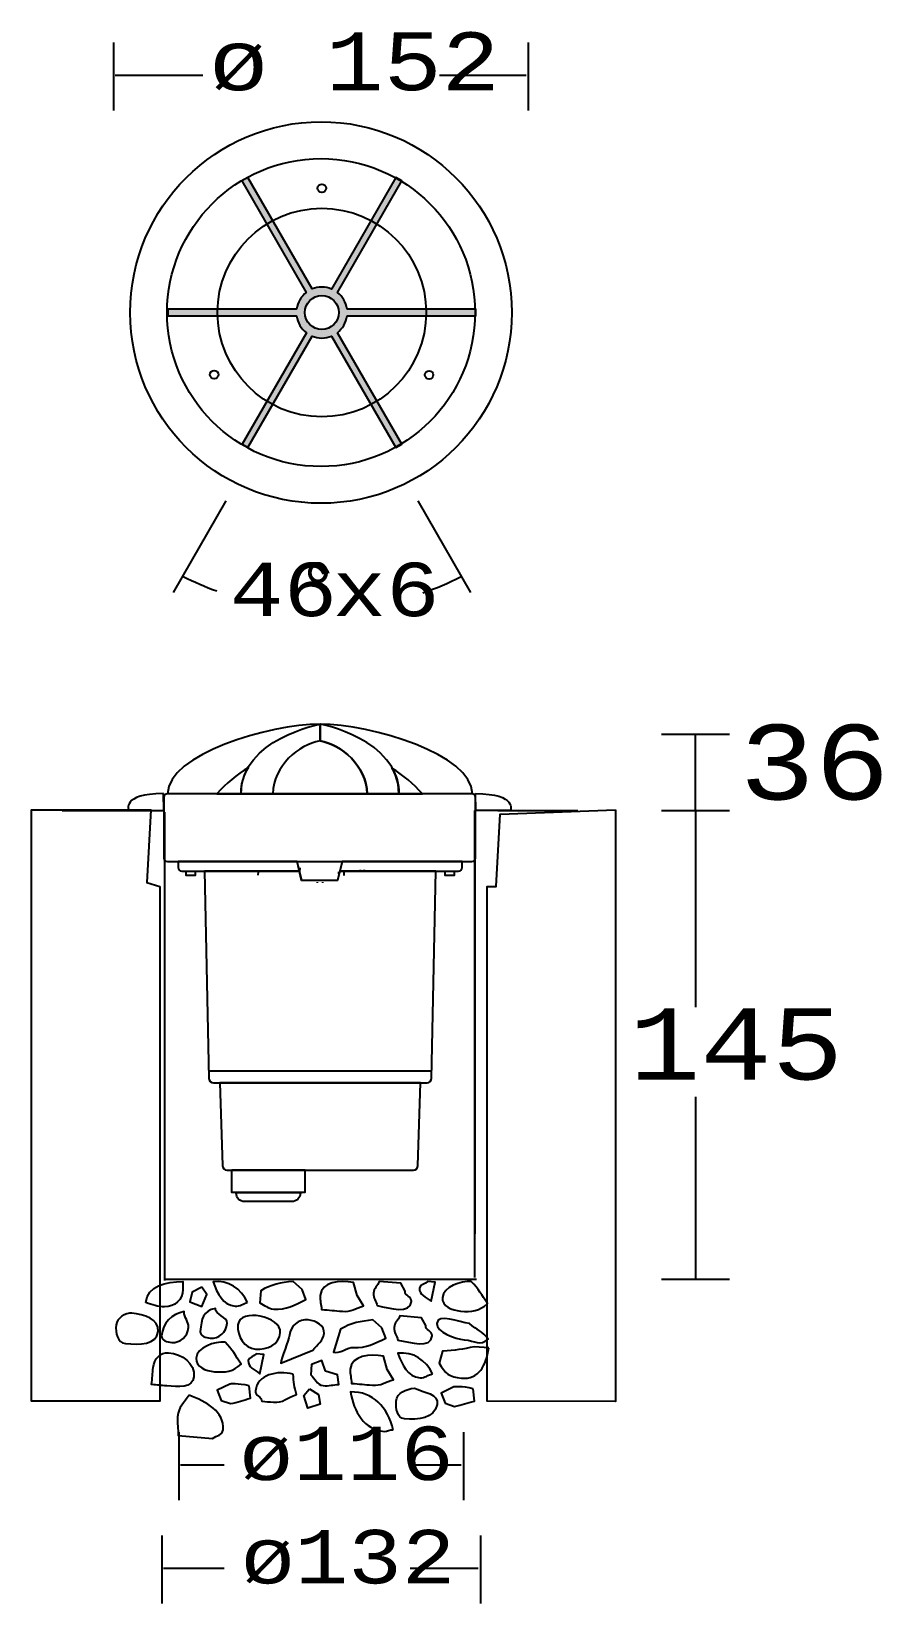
# Model space of a CAD drawing. Extents: x 28 to 147, y 38 to 258.
import ezdxf

# ---------------------------------------------------------------- set-up
doc = ezdxf.new("R2010")
doc.units = 0
doc.layers.add('LIVELLO_1', color=160, linetype='Continuous')
doc.styles.add('STD', font='txt')

# ---------------------------------------------------------------- blocks, each defined once
blk = doc.blocks.new('AI9-BLK5')
at = {"layer": 'LIVELLO_1', "color": 7}
for points in [[(-14.05, 10.02), (-15.4, 9.34), (-15.73, 7.98), (-14.05, 7.3), (-13.37, 9)], [(0.97, -4.17), (2.26, -4.96), (2.48, -6.34), (0.74, -6.87), (0.21, -5.12)]]:
    blk.add_lwpolyline(points, close=True, dxfattribs=at)
for points, knots in [([(-7.66, 7.89), (-8.27, 7.78), (-8.73, 7.31), (-9.41, 7.36), (-11.17, 7.52), (-11.88, 9.12), (-12.49, 10.79), (-10.36, 11.03), (-8.6, 9.85), (-7.66, 7.89)], [0, 0, 0, 0, 1, 1, 1, 2, 2, 2, 3, 3, 3, 3]), ([(7.65, 8.85), (7.65, 8.85), (8.55, 7.41), (8.55, 7.41), (7.42, 7.08), (6.78, 6.54), (5.6, 6.65), (4.42, 6.75), (3.84, 6.8), (2.66, 6.91), (2.64, 7.67), (2.43, 8.12), (2.49, 8.88), (2.66, 10.83), (5.22, 11.03), (7.14, 10.69), (7.14, 10.69), (7.65, 8.85), (7.65, 8.85)], [0, 0, 0, 0, 1, 1, 1, 2, 2, 2, 3, 3, 3, 4, 4, 4, 5, 5, 5, 6, 6, 6, 6]), ([(-21.91, 7.86), (-20.93, 7.56), (-20.29, 7.27), (-19.26, 7.27), (-17.88, 7.27), (-16.71, 8.3), (-16.71, 9.68), (-16.71, 10.13), (-16.76, 10.38), (-16.71, 10.82), (-19.02, 10.82), (-21.71, 10.18), (-21.91, 7.86)], [0, 0, 0, 0, 1, 1, 1, 2, 2, 2, 3, 3, 3, 4, 4, 4, 4]), ([(-0.06, 9.69), (-0.06, 9.69), (0.49, 8.28), (0.49, 8.28), (-1.09, 7.56), (-2.26, 6.81), (-4.02, 6.97), (-4.87, 7.04), (-5.25, 7.5), (-5.98, 7.83), (-5.98, 7.83), (-5.84, 9.52), (-5.84, 9.52), (-4.4, 10.41), (-3.03, 10.63), (-1.32, 10.82), (-1.32, 10.82), (-0.06, 9.69), (-0.06, 9.69)], [0, 0, 0, 0, 1, 1, 1, 2, 2, 2, 3, 3, 3, 4, 4, 4, 5, 5, 5, 6, 6, 6, 6]), ([(14.35, 9.48), (14.29, 8.8), (15.3, 8.71), (15.24, 8.04), (15.08, 6.18), (12.28, 7.11), (10.45, 7.44), (10.33, 8.05), (9.86, 8.51), (9.92, 9.19), (9.98, 9.87), (10.52, 10.24), (10.74, 10.82), (10.74, 10.82), (13.77, 10.56), (13.77, 10.56), (13.77, 10.56), (14.35, 9.48), (14.35, 9.48)], [0, 0, 0, 0, 1, 1, 1, 2, 2, 2, 3, 3, 3, 4, 4, 4, 5, 5, 5, 6, 6, 6, 6]), ([(17.46, 10.82), (17.46, 10.82), (18.55, 10.73), (18.55, 10.73), (18.55, 10.73), (17.98, 8.05), (17.98, 8.05), (17.27, 8.62), (16.28, 8.96), (16.36, 9.9), (16.4, 10.4), (17.25, 10.41), (17.46, 10.82)], [0, 0, 0, 0, 1, 1, 1, 2, 2, 2, 3, 3, 3, 4, 4, 4, 4]), ([(23.6, 10.81), (24.6, 9.78), (25.07, 8.95), (25.85, 7.74), (24.77, 6.69), (23.63, 6.54), (22.11, 6.68), (20.89, 6.78), (19.46, 7.35), (19.57, 8.59), (19.7, 10.06), (22.14, 10.94), (23.6, 10.81)], [0, 0, 0, 0, 1, 1, 1, 2, 2, 2, 3, 3, 3, 4, 4, 4, 4]), ([(-15.93, 4.38), (-16.04, 3.15), (-17.06, 2.19), (-18.28, 2.3), (-18.92, 2.36), (-19.74, 2.58), (-19.68, 3.22), (-19.52, 5.04), (-18.28, 6.27), (-16.53, 6.61), (-16.6, 5.72), (-15.86, 5.26), (-15.93, 4.38)], [0, 0, 0, 0, 1, 1, 1, 2, 2, 2, 3, 3, 3, 4, 4, 4, 4]), ([(-10.53, 4.98), (-10.64, 3.75), (-11.66, 2.79), (-12.88, 2.9), (-13.52, 2.96), (-14.34, 3.18), (-14.28, 3.82), (-14.12, 5.64), (-13.9, 6.7), (-12.15, 7.04), (-12.23, 6.16), (-10.46, 5.86), (-10.53, 4.98)], [0, 0, 0, 0, 1, 1, 1, 2, 2, 2, 3, 3, 3, 4, 4, 4, 4]), ([(-3.1, 3.64), (-3.24, 2.01), (-4.93, 1.22), (-6.55, 1.36), (-8.16, 1.5), (-9.15, 3.13), (-9.01, 4.75), (-8.8, 7.12), (-2.89, 6), (-3.1, 3.64)], [0, 0, 0, 0, 1, 1, 1, 2, 2, 2, 3, 3, 3, 3]), ([(-23.84, 6.39), (-22.13, 6.19), (-20.02, 5.56), (-20.17, 3.83), (-20.34, 1.92), (-22.84, 1.99), (-24.75, 2.15), (-25.87, 2.25), (-26.15, 3.62), (-26.05, 4.75), (-25.97, 5.64), (-24.71, 6.52), (-23.84, 6.39)], [0, 0, 0, 0, 1, 1, 1, 2, 2, 2, 3, 3, 3, 4, 4, 4, 4]), ([(3.02, 3.54), (2.93, 2.44), (2.05, 2.09), (1.47, 1.21), (1.47, 1.21), (-3.04, -0.59), (-3.04, -0.59), (-2.98, 0.08), (-1.88, 2.61), (-1.82, 3.29), (-1.71, 4.64), (-0.53, 5.56), (0.82, 5.44), (1.91, 5.34), (3.12, 4.64), (3.02, 3.54)], [0, 0, 0, 0, 1, 1, 1, 2, 2, 2, 3, 3, 3, 4, 4, 4, 5, 5, 5, 5]), ([(11.11, 4.32), (11.11, 4.32), (11.66, 2.9), (11.66, 2.9), (10.08, 2.19), (8.91, 1.44), (7.15, 1.6), (6.31, 1.67), (5.09, 0.62), (4.36, 0.94), (4.36, 0.94), (5.34, 4.14), (5.34, 4.14), (6.77, 5.04), (8.14, 5.26), (9.85, 5.45), (9.85, 5.45), (11.11, 4.32), (11.11, 4.32)], [0, 0, 0, 0, 1, 1, 1, 2, 2, 2, 3, 3, 3, 4, 4, 4, 5, 5, 5, 6, 6, 6, 6]), ([(17.23, 4.67), (17.17, 3.99), (18.18, 3.9), (18.12, 3.23), (17.96, 1.37), (15.16, 2.3), (13.33, 2.63), (13.21, 3.23), (12.75, 3.7), (12.8, 4.38), (12.86, 5.05), (13.4, 5.43), (13.62, 6.01), (13.62, 6.01), (16.65, 5.74), (16.65, 5.74), (16.65, 5.74), (17.23, 4.67), (17.23, 4.67)], [0, 0, 0, 0, 1, 1, 1, 2, 2, 2, 3, 3, 3, 4, 4, 4, 5, 5, 5, 6, 6, 6, 6]), ([(23.37, 4.96), (24.36, 3.94), (25.16, 3.97), (25.94, 2.76), (24.87, 1.72), (24.12, 2.53), (22.61, 2.67), (21.38, 2.77), (18.69, 3.73), (18.8, 4.96), (18.92, 6.44), (21.9, 5.09), (23.37, 4.96)], [0, 0, 0, 0, 1, 1, 1, 2, 2, 2, 3, 3, 3, 4, 4, 4, 4]), ([(-10.81, 2.34), (-9.82, 1.31), (-9.35, 0.47), (-8.56, -0.74), (-9.64, -1.78), (-10.79, -1.93), (-12.3, -1.79), (-13.53, -1.69), (-14.95, -1.11), (-14.85, 0.11), (-14.72, 1.59), (-12.28, 2.47), (-10.81, 2.34)], [0, 0, 0, 0, 1, 1, 1, 2, 2, 2, 3, 3, 3, 4, 4, 4, 4]), ([(-18.72, 0.85), (-19.85, 0.95), (-20.77, -0.05), (-20.87, -1.19), (-20.95, -2.12), (-21, -2.66), (-21.08, -3.6), (-20.25, -3.67), (-19.81, -3.71), (-18.98, -3.78), (-17.41, -3.92), (-15.31, -4.11), (-15.17, -2.53), (-15.01, -0.61), (-16.82, 0.69), (-18.72, 0.85)], [0, 0, 0, 0, 1, 1, 1, 2, 2, 2, 3, 3, 3, 4, 4, 4, 5, 5, 5, 5]), ([(-6.49, 0.7), (-6.49, 0.7), (-5.4, 0.6), (-5.4, 0.6), (-5.4, 0.6), (-5.97, -2.08), (-5.97, -2.08), (-6.68, -1.5), (-7.66, -1.16), (-7.58, -0.23), (-7.54, 0.28), (-6.69, 0.29), (-6.49, 0.7)], [0, 0, 0, 0, 1, 1, 1, 2, 2, 2, 3, 3, 3, 4, 4, 4, 4]), ([(11.85, -1.47), (11.85, -1.47), (12.74, -2.91), (12.74, -2.91), (11.61, -3.24), (10.97, -3.78), (9.8, -3.68), (8.62, -3.58), (8.03, -3.52), (6.86, -3.42), (6.84, -2.65), (6.62, -2.21), (6.69, -1.45), (6.86, 0.5), (9.42, 0.7), (11.34, 0.36), (11.34, 0.36), (11.85, -1.47), (11.85, -1.47)], [0, 0, 0, 0, 1, 1, 1, 2, 2, 2, 3, 3, 3, 4, 4, 4, 5, 5, 5, 6, 6, 6, 6]), ([(18.17, -2.11), (17.56, -2.23), (17.1, -2.7), (16.43, -2.64), (14.66, -2.48), (13.96, -0.89), (13.34, 0.79), (15.48, 1.03), (17.24, -0.15), (18.17, -2.11)], [0, 0, 0, 0, 1, 1, 1, 2, 2, 2, 3, 3, 3, 3]), ([(26.06, 1.52), (25.68, -0.92), (24.66, -2.92), (22.22, -2.7), (20.54, -2.55), (19.91, -2.02), (19.11, -0.59), (19.11, -0.59), (19.59, 1.07), (19.59, 1.07), (21.38, 1.17), (22.32, 1.34), (24.05, 1.7), (24.05, 1.7), (26.06, 1.52), (26.06, 1.52)], [0, 0, 0, 0, 1, 1, 1, 2, 2, 2, 3, 3, 3, 4, 4, 4, 5, 5, 5, 5]), ([(-1.28, -2.12), (-1.29, -3.23), (-1.1, -3.93), (-0.85, -4.98), (-2.16, -5.46), (-2.73, -6.17), (-4.07, -6.05), (-4.66, -6), (-5.08, -5.97), (-5.67, -5.91), (-5.7, -5.31), (-6.62, -5.15), (-6.56, -4.47), (-6.36, -2.19), (-3.52, -1.59), (-1.28, -2.12)], [0, 0, 0, 0, 1, 1, 1, 2, 2, 2, 3, 3, 3, 4, 4, 4, 5, 5, 5, 5]), ([(3.23, -1.72), (3.23, -1.72), (4.88, -2.21), (4.88, -2.21), (4.88, -2.21), (5.1, -3.59), (5.1, -3.59), (4.25, -3.6), (3.73, -3.81), (2.89, -3.74), (1.96, -3.66), (1.79, -2.7), (1.16, -2.22), (1.16, -2.22), (1.28, -0.78), (1.28, -0.78), (1.28, -0.78), (2.69, -0.22), (2.69, -0.22), (2.69, -0.22), (3.23, -1.72), (3.23, -1.72)], [0, 0, 0, 0, 1, 1, 1, 2, 2, 2, 3, 3, 3, 4, 4, 4, 5, 5, 5, 6, 6, 6, 7, 7, 7, 7]), ([(-7.46, -3.76), (-7.46, -3.76), (-7.27, -5.48), (-7.27, -5.48), (-8.32, -5.82), (-9.01, -6.01), (-10.05, -6.26), (-10.05, -6.26), (-11.36, -5.81), (-11.36, -5.81), (-11.36, -5.81), (-11.92, -4.39), (-11.92, -4.39), (-11.92, -4.39), (-10.15, -3.53), (-10.15, -3.53), (-10.15, -3.53), (-9.04, -3.37), (-7.46, -3.76)], [0, 0, 0, 0, 1, 1, 1, 2, 2, 2, 3, 3, 3, 4, 4, 4, 5, 5, 5, 6, 6, 6, 6]), ([(15.64, -4.08), (14.53, -4.24), (13.21, -4.72), (13.11, -5.9), (13.02, -6.91), (13.24, -8.3), (14.25, -8.39), (16.18, -8.56), (18.4, -8.33), (18.83, -6.4), (19.13, -4.89), (16.94, -4.7), (15.64, -4.08)], [0, 0, 0, 0, 1, 1, 1, 2, 2, 2, 3, 3, 3, 4, 4, 4, 4]), ([(23.85, -4.17), (23.85, -4.17), (24.04, -5.89), (24.04, -5.89), (23, -6.22), (22.3, -6.41), (21.27, -6.66), (21.27, -6.66), (19.95, -6.21), (19.95, -6.21), (19.95, -6.21), (19.4, -4.79), (19.4, -4.79), (19.4, -4.79), (21.17, -3.93), (21.17, -3.93), (21.17, -3.93), (22.28, -3.77), (23.85, -4.17)], [0, 0, 0, 0, 1, 1, 1, 2, 2, 2, 3, 3, 3, 4, 4, 4, 5, 5, 5, 6, 6, 6, 6]), ([(-15.84, -5.07), (-13.47, -6.04), (-10.87, -7.3), (-11.1, -9.92), (-11.17, -10.68), (-12.02, -10.69), (-12.56, -11.15), (-12.56, -11.15), (-17.35, -10.73), (-17.35, -10.73), (-17.35, -9.71), (-17.55, -9.1), (-17.46, -8.08), (-17.34, -6.73), (-16.53, -6.12), (-15.84, -5.07)], [0, 0, 0, 0, 1, 1, 1, 2, 2, 2, 3, 3, 3, 4, 4, 4, 5, 5, 5, 5]), ([(12.69, -9.92), (12.19, -9.87), (11.91, -10.19), (11.4, -10.14), (8.63, -9.9), (7.16, -7.38), (6.72, -4.62), (9.86, -4.55), (11.95, -6.78), (12.69, -9.92)], [0, 0, 0, 0, 1, 1, 1, 2, 2, 2, 3, 3, 3, 3])]:
    blk.add_open_spline(points, degree=3, knots=knots, dxfattribs=at)
blk = doc.blocks.new('AI9-BLK2')
at = {"layer": 'LIVELLO_1', "color": 7}
for points in [[(-22.818073, 30.641971), (-22.818073, -41.295412), (-40.752551, -41.295412), (-40.752551, 41.33572), (-24.067437, 41.33572), (-24.632605, 31.209378)], [(40.87468, 41.33572), (40.87468, -41.333653), (22.940202, -41.314705), (22.940202, 30.641971), (24.187499, 30.641971), (24.754734, 40.768313)]]:
    blk.add_lwpolyline(points, close=True, dxfattribs=at)
blk = doc.blocks.new('AI9-BLK1')
at = {"layer": 'LIVELLO_1'}
h = blk.add_hatch(color=255, dxfattribs=at)
h.dxf.hatch_style = 2
edge = h.paths.add_edge_path()
edge.add_spline(control_points=[(-27.63, 89.29), (-27.63, 89.29), (-18.64, 73.71), (-18.64, 73.71), (-18.22, 73.88), (-17.76, 73.97), (-17.28, 73.97), (-16.8, 73.97), (-16.33, 73.88), (-15.91, 73.7), (-15.91, 73.7), (-6.92, 89.28), (-6.92, 89.28), (-6.92, 89.28), (-6.1, 88.8), (-6.1, 88.8), (-6.1, 88.8), (-15.09, 73.22), (-15.09, 73.22), (-14.38, 72.66), (-13.88, 71.83), (-13.75, 70.89), (-13.75, 70.89), (4.23, 70.89), (4.23, 70.89), (4.23, 70.89), (4.24, 70.41), (4.24, 70.41), (4.24, 70.41), (4.23, 69.94), (4.23, 69.94), (4.23, 69.94), (-13.75, 69.94), (-13.75, 69.94), (-13.88, 68.99), (-14.38, 68.16), (-15.11, 67.59), (-15.11, 67.59), (-6.11, 52.02), (-6.11, 52.02), (-6.11, 52.02), (-6.93, 51.54), (-6.93, 51.54), (-6.93, 51.54), (-15.93, 67.12), (-15.93, 67.12), (-16.34, 66.95), (-16.8, 66.85), (-17.28, 66.85), (-17.76, 66.85), (-18.21, 66.95), (-18.62, 67.11), (-18.62, 67.11), (-27.62, 51.53), (-27.62, 51.53), (-27.62, 51.53), (-28.44, 52.01), (-28.44, 52.01), (-28.44, 52.01), (-19.44, 67.59), (-19.44, 67.59), (-20.17, 68.14), (-20.68, 68.98), (-20.81, 69.94), (-20.81, 69.94), (-38.8, 69.94), (-38.8, 69.94), (-38.8, 69.94), (-38.8, 70.41), (-38.8, 70.41), (-38.8, 70.41), (-38.8, 70.89), (-38.8, 70.89), (-38.8, 70.89), (-20.81, 70.89), (-20.81, 70.89), (-20.68, 71.84), (-20.18, 72.67), (-19.46, 73.23), (-19.46, 73.23), (-28.45, 88.81), (-28.45, 88.81), (-28.45, 88.81), (-27.63, 89.29), (-27.63, 89.29)], knot_values=[0, 0, 0, 0, 1, 1, 1, 2, 2, 2, 3, 3, 3, 4, 4, 4, 5, 5, 5, 6, 6, 6, 7, 7, 7, 8, 8, 8, 9, 9, 9, 10, 10, 10, 11, 11, 11, 12, 12, 12, 13, 13, 13, 14, 14, 14, 15, 15, 15, 16, 16, 16, 17, 17, 17, 18, 18, 18, 19, 19, 19, 20, 20, 20, 21, 21, 21, 22, 22, 22, 23, 23, 23, 24, 24, 24, 25, 25, 25, 26, 26, 26, 27, 27, 27, 28, 28, 28, 28], degree=3, periodic=0)
edge = h.paths.add_edge_path()
edge.add_spline(control_points=[(-19.65, 70.41), (-19.65, 71.72), (-18.59, 72.79), (-17.28, 72.79), (-15.97, 72.79), (-14.91, 71.72), (-14.91, 70.41), (-14.91, 69.1), (-15.97, 68.04), (-17.28, 68.04), (-18.59, 68.04), (-19.65, 69.1), (-19.65, 70.41)], knot_values=[0, 0, 0, 0, 1, 1, 1, 2, 2, 2, 3, 3, 3, 4, 4, 4, 4], degree=3, periodic=0)
at = {"layer": 'LIVELLO_1', "color": 7}
for p, q in [((-46.36, 98.66), (-46.36, 108.15)), ((11.62, 98.67), (11.62, 108.16)), ((-33.93, 103.54), (-46.18, 103.54)), ((11.28, 103.54), (-0.84, 103.54)), ((-30.69, 44.08), (-38.06, 31.29)), ((-3.87, 44.08), (3.49, 31.29)), ((30.21, 11.47), (39.71, 11.47)), ((34.96, 0.8), (34.96, 11.47)), ((-53.6, 0.8), (-42.42, 0.8)), ((-39.29, 0.56), (-39.29, -64.89)), ((4.08, 0.74), (4.08, -64.47)), ((4.09, 0.34), (4.09, -58.36)), ((4.1, -0.16), (4.1, 0.83)), ((7.32, 0.8), (18.5, 0.8)), ((30.21, 0.8), (39.71, 0.8)), ((34.96, 0.8), (34.96, -26.68)), ((-26.19, -7.75), (-26.21, -8.21)), ((-14.89, -8.04), (-14.89, -7.76)), ((-14.2, -7.77), (-14.2, -8.25)), ((-11.9, -7.72), (-11.9, -7.47)), ((-11.38, -7.5), (-11.4, -7.71)), ((-17.89, -9.28), (-17.89, -9.22)), ((-17.19, -9.22), (-17.19, -9.28)), ((-33.04, -35.57), (-2, -35.57)), ((34.96, -39.2), (34.96, -64.69)), ((-39.21, -64.68), (4.25, -64.68)), ((4.25, -64.68), (4.33, -64.68)), ((30.21, -64.67), (39.71, -64.67)), ((-37.23, -95.57), (-37.23, -86.08)), ((2.55, -95.57), (2.55, -86.08)), ((-30.91, -90.69), (-37.05, -90.69)), ((2.21, -90.69), (-4.94, -90.69)), ((-39.6, -110.03), (-39.6, -100.54)), ((4.92, -110.02), (4.92, -100.53)), ((-30.91, -105.15), (-39.42, -105.15)), ((4.59, -105.15), (-4.94, -105.15))]:
    blk.add_line(p, q, dxfattribs=at)
for points in [[(-20.74, -6.32), (-14.46, -6.32), (-15.09, -8.99), (-20.11, -8.99)], [(-20.72, -6.32), (-14.46, -6.32), (-15.09, -8.99), (-20.1, -8.99)], [(-36.24, -7.67), (-34.99, -7.67), (-34.99, -8.29), (-36.24, -8.29)], [(-0.05, -7.67), (1.21, -7.67), (1.21, -8.29), (-0.05, -8.29)], [(-29.85, -49.39), (-19.68, -49.39), (-19.68, -52.58), (-29.85, -52.58)]]:
    blk.add_lwpolyline(points, close=True, dxfattribs=at)
for centre, radius in [((-17.39, 70.41), 26.66), ((-17.39, 70.41), 21.52), ((-17.28, 87.78), 0.594), ((-17.28, 70.41), 14.58), ((-17.28, 70.41), 2.37), ((-32.34, 61.73), 0.593), ((-2.29, 61.69), 0.592)]:
    blk.add_circle(centre, radius, dxfattribs=at)
for points, knots in [([(-27.63, 89.29), (-27.63, 89.29), (-18.64, 73.71), (-18.64, 73.71), (-18.22, 73.88), (-17.76, 73.97), (-17.28, 73.97), (-16.8, 73.97), (-16.33, 73.88), (-15.91, 73.7), (-15.91, 73.7), (-6.92, 89.28), (-6.92, 89.28), (-6.92, 89.28), (-6.1, 88.8), (-6.1, 88.8), (-6.1, 88.8), (-15.09, 73.22), (-15.09, 73.22), (-14.38, 72.66), (-13.88, 71.83), (-13.75, 70.89), (-13.75, 70.89), (4.23, 70.89), (4.23, 70.89), (4.23, 70.89), (4.24, 70.41), (4.24, 70.41), (4.24, 70.41), (4.23, 69.94), (4.23, 69.94), (4.23, 69.94), (-13.75, 69.94), (-13.75, 69.94), (-13.88, 68.99), (-14.38, 68.16), (-15.11, 67.59), (-15.11, 67.59), (-6.11, 52.02), (-6.11, 52.02), (-6.11, 52.02), (-6.93, 51.54), (-6.93, 51.54), (-6.93, 51.54), (-15.93, 67.12), (-15.93, 67.12), (-16.34, 66.95), (-16.8, 66.85), (-17.28, 66.85), (-17.76, 66.85), (-18.21, 66.95), (-18.62, 67.11), (-18.62, 67.11), (-27.62, 51.53), (-27.62, 51.53), (-27.62, 51.53), (-28.44, 52.01), (-28.44, 52.01), (-28.44, 52.01), (-19.44, 67.59), (-19.44, 67.59), (-20.17, 68.14), (-20.68, 68.98), (-20.81, 69.94), (-20.81, 69.94), (-38.8, 69.94), (-38.8, 69.94), (-38.8, 69.94), (-38.8, 70.41), (-38.8, 70.41), (-38.8, 70.41), (-38.8, 70.89), (-38.8, 70.89), (-38.8, 70.89), (-20.81, 70.89), (-20.81, 70.89), (-20.68, 71.84), (-20.18, 72.67), (-19.46, 73.23), (-19.46, 73.23), (-28.45, 88.81), (-28.45, 88.81), (-28.45, 88.81), (-27.63, 89.29), (-27.63, 89.29)], [0, 0, 0, 0, 1, 1, 1, 2, 2, 2, 3, 3, 3, 4, 4, 4, 5, 5, 5, 6, 6, 6, 7, 7, 7, 8, 8, 8, 9, 9, 9, 10, 10, 10, 11, 11, 11, 12, 12, 12, 13, 13, 13, 14, 14, 14, 15, 15, 15, 16, 16, 16, 17, 17, 17, 18, 18, 18, 19, 19, 19, 20, 20, 20, 21, 21, 21, 22, 22, 22, 23, 23, 23, 24, 24, 24, 25, 25, 25, 26, 26, 26, 27, 27, 27, 28, 28, 28, 28]), ([(3.77, 3.15), (3.77, 8.65), (-10.4, 12.88), (-17.53, 12.88), (-24.67, 12.88), (-38.84, 8.65), (-38.84, 3.15)], [0, 0, 0, 0, 1, 1, 1, 2, 2, 2, 2]), ([(-24.14, 3.15), (-24, 7.06), (-20.56, 10.03), (-17.53, 10.54), (-17.59, 10.54), (-17.53, 12.88), (-17.53, 12.88), (-17.53, 12.88), (-28.58, 10.83), (-28.58, 3.15), (-28.58, 3.15), (-24.14, 3.15), (-24.14, 3.15)], [0, 0, 0, 0, 1, 1, 1, 2, 2, 2, 3, 3, 3, 4, 4, 4, 4]), ([(-10.93, 3.15), (-11.07, 7.06), (-14.51, 10.03), (-17.53, 10.54), (-17.48, 10.54), (-17.53, 12.88), (-17.53, 12.88), (-17.53, 12.88), (-6.5, 10.83), (-6.5, 3.15), (-6.5, 3.15), (-10.93, 3.15), (-10.93, 3.15)], [0, 0, 0, 0, 1, 1, 1, 2, 2, 2, 3, 3, 3, 4, 4, 4, 4]), ([(-31.95, 3.15), (-30.67, 4.59), (-29.17, 5.83), (-27.51, 6.83), (-28.17, 5.83), (-28.58, 4.62), (-28.58, 3.15), (-28.58, 3.15), (-24.14, 3.15), (-24.14, 3.15), (-24, 7.06), (-20.56, 10.03), (-17.53, 10.54), (-14.51, 10.03), (-11.07, 7.06), (-10.93, 3.15), (-10.93, 3.15), (-6.5, 3.15), (-6.5, 3.15), (-6.5, 4.57), (-6.87, 5.75), (-7.49, 6.72), (-5.9, 5.74), (-4.47, 4.54), (-3.23, 3.15), (-3.23, 3.15), (-31.95, 3.15), (-31.95, 3.15)], [0, 0, 0, 0, 1, 1, 1, 2, 2, 2, 3, 3, 3, 4, 4, 4, 5, 5, 5, 6, 6, 6, 7, 7, 7, 8, 8, 8, 9, 9, 9, 9]), ([(-39.43, 3.17), (-39.43, 3.17), (-39.36, 0.8), (-39.36, 0.8), (-39.36, 0.8), (-44.25, 0.8), (-44.25, 0.8), (-44.25, 0.8), (-45.39, 3.17), (-39.43, 3.17)], [0, 0, 0, 0, 1, 1, 1, 2, 2, 2, 3, 3, 3, 3]), ([(-38.86, 3.15), (-38.86, 3.15), (3.68, 3.15), (3.68, 3.15), (3.96, 3.15), (4.18, 2.93), (4.18, 2.65), (4.18, 2.65), (4.18, -5.82), (4.18, -5.82), (4.18, -6.09), (3.96, -6.32), (3.68, -6.32), (3.68, -6.32), (-38.86, -6.32), (-38.86, -6.32), (-39.14, -6.32), (-39.36, -6.09), (-39.36, -5.82), (-39.36, -5.82), (-39.36, 2.65), (-39.36, 2.65), (-39.36, 2.93), (-39.14, 3.15), (-38.86, 3.15)], [0, 0, 0, 0, 1, 1, 1, 2, 2, 2, 3, 3, 3, 4, 4, 4, 5, 5, 5, 6, 6, 6, 7, 7, 7, 8, 8, 8, 8]), ([(4.19, 3.17), (4.19, 3.17), (4.26, 0.8), (4.26, 0.8), (4.26, 0.8), (9.07, 0.8), (9.07, 0.8), (9.07, 0.8), (10.14, 3.17), (4.19, 3.17)], [0, 0, 0, 0, 1, 1, 1, 2, 2, 2, 3, 3, 3, 3]), ([(-36.87, -7.67), (-37.14, -7.67), (-37.37, -7.44), (-37.37, -7.16), (-37.37, -7.16), (-37.37, -6.32), (-37.37, -6.32), (-37.37, -6.32), (-20.74, -6.32), (-20.74, -6.32), (-20.74, -6.32), (-20.42, -7.67), (-20.42, -7.67), (-20.42, -7.67), (-36.87, -7.67), (-36.87, -7.67)], [0, 0, 0, 0, 1, 1, 1, 2, 2, 2, 3, 3, 3, 4, 4, 4, 5, 5, 5, 5]), ([(-14.46, -6.32), (-14.46, -6.32), (2.34, -6.32), (2.34, -6.32), (2.34, -6.32), (2.34, -7.16), (2.34, -7.16), (2.34, -7.44), (2.11, -7.67), (1.84, -7.67), (1.84, -7.67), (-14.78, -7.67), (-14.78, -7.67), (-14.78, -7.67), (-14.46, -6.32), (-14.46, -6.32)], [0, 0, 0, 0, 1, 1, 1, 2, 2, 2, 3, 3, 3, 4, 4, 4, 5, 5, 5, 5]), ([(-8.21, -7.66), (-8.21, -7.66), (-1.33, -7.66), (-1.33, -7.66), (-1.33, -7.66), (-1.96, -36.6), (-1.96, -36.6), (-1.96, -36.95), (-2.24, -37.23), (-2.58, -37.23), (-2.58, -37.23), (-32.43, -37.23), (-32.43, -37.23), (-32.78, -37.23), (-33.06, -36.95), (-33.06, -36.6), (-33.06, -36.6), (-33.68, -7.66), (-33.68, -7.66), (-33.68, -7.66), (-26.88, -7.66), (-26.88, -7.66), (-26.88, -7.66), (-20.4, -7.66), (-20.4, -7.66), (-20.4, -7.66), (-20.1, -8.99), (-20.1, -8.99), (-20.1, -8.99), (-15.09, -8.99), (-15.09, -8.99), (-15.09, -8.99), (-14.78, -7.66), (-14.78, -7.66), (-14.78, -7.66), (-8.21, -7.66), (-8.21, -7.66)], [0, 0, 0, 0, 1, 1, 1, 2, 2, 2, 3, 3, 3, 4, 4, 4, 5, 5, 5, 6, 6, 6, 7, 7, 7, 8, 8, 8, 9, 9, 9, 10, 10, 10, 11, 11, 11, 12, 12, 12, 12]), ([(-3.49, -37.23), (-3.49, -37.23), (-3.84, -48.81), (-3.84, -48.81), (-3.84, -49.16), (-4.12, -49.44), (-4.46, -49.44), (-4.46, -49.44), (-30.56, -49.44), (-30.56, -49.44), (-30.9, -49.44), (-31.18, -49.16), (-31.18, -48.81), (-31.18, -48.81), (-31.52, -37.23), (-31.52, -37.23), (-31.52, -37.23), (-3.49, -37.23), (-3.49, -37.23)], [0, 0, 0, 0, 1, 1, 1, 2, 2, 2, 3, 3, 3, 4, 4, 4, 5, 5, 5, 6, 6, 6, 6]), ([(-29.25, -52.58), (-29.25, -52.58), (-29.25, -52.67), (-29.25, -52.67), (-29.25, -53.32), (-28.73, -53.84), (-28.08, -53.84), (-28.08, -53.84), (-21.46, -53.84), (-21.46, -53.84), (-20.81, -53.84), (-20.28, -53.32), (-20.28, -52.67), (-20.28, -52.67), (-20.28, -52.58), (-20.28, -52.58), (-20.28, -52.58), (-29.25, -52.58), (-29.25, -52.58)], [0, 0, 0, 0, 1, 1, 1, 2, 2, 2, 3, 3, 3, 4, 4, 4, 5, 5, 5, 6, 6, 6, 6])]:
    blk.add_open_spline(points, degree=3, knots=knots, dxfattribs=at)
for points in [[(-31.97, 31.45), (-33.58, 32.03), (-35.16, 32.72), (-36.66, 33.48)], [(-3.15, 31.23), (-1.33, 31.86), (0.41, 32.62), (2.1, 33.48)], [(-20.35, -7.18), (-20.37, -7.52), (-20.39, -7.71), (-20.42, -7.71)]]:
    blk.add_open_spline(points, degree=3, dxfattribs=at)
for name, p in [('AI9-BLK2', (-17.12, -40.45)), ('AI9-BLK5', (-19.99, -75.83))]:
    blk.add_blockref(name, p, dxfattribs=at)
at = {"layer": 'LIVELLO_1', "color": 7, "attachment_point": 1, "style": 'STD'}
for s, insert, char_height in [('\\fCourier|b0|i0;\\H8.0880;\\C7;ø 152', (-32.95, 109.57), 8.0881), ('\\fCourier|b0|i0;\\H7.4740;\\C7;46', (-30.12, 35.45), 7.474), ('\\fSymbol|b0|i0;\\H7.4740;\\C7;°', (-19.82, 35.45), 7.474), ('\\fCourier|b0|i0;\\H7.4740;\\C7;x6', (-15.8, 35.45), 7.474), ('\\fCourier|b0|i0;\\H10.4596;\\C7;36', (41.12, 12.81), 10.4596), ('\\fCourier|b0|i0;\\H9.9547;\\C7;145', (25.66, -26.83), 9.9547), ('\\fCourier|b0|i0;\\H7.4740;\\C7;ø116', (-28.79, -85.29), 7.474), ('\\fCourier|b0|i0;\\H7.4740;\\C7;ø132', (-28.57, -99.74), 7.474)]:
    blk.add_mtext(s, dxfattribs=dict(at, insert=insert, char_height=char_height))

msp = doc.modelspace()

# ---------------------------------------------------------------- block references
at = {"layer": 'LIVELLO_1', "color": 7}
msp.add_blockref('AI9-BLK1', (85.899494, 148.385947), dxfattribs=at)

doc.saveas('drawing.dxf')
